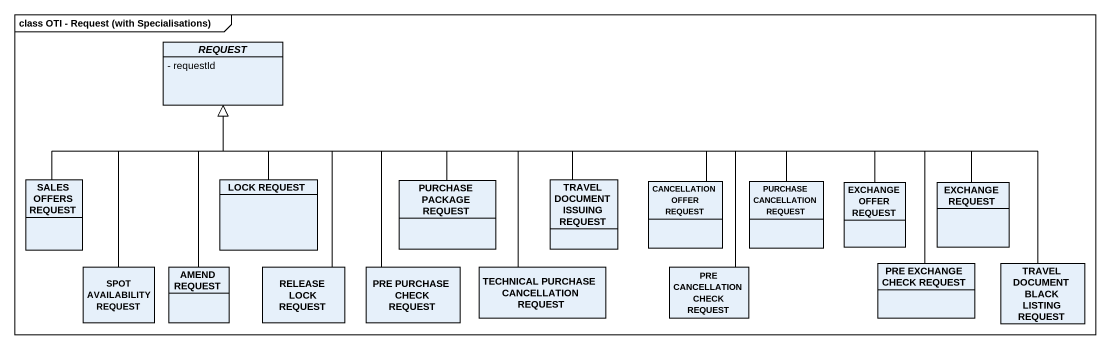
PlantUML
@startuml
mainframe class OTI - Request (with Specialisations)
hide circle
hide empty members
skinparam classAttributeIconSize 0
abstract class REQUEST {
  - requestId
}
class "SALES OFFERS REQUEST" as SALES_OFFERS_REQUEST
class "LOCK REQUEST" as LOCK_REQUEST
class "PURCHASE PACKAGE REQUEST" as PURCHASE_PACKAGE_REQUEST
class "TRAVEL DOCUMENT ISSUING REQUEST" as TRAVEL_DOCUMENT_ISSUING
class "CANCELLATION OFFER REQUEST" as CANCELLATION_OFFER_REQUEST
class "PURCHASE CANCELLATION REQUEST" as PURCHASE_CANCELLATION
class "EXCHANGE OFFER REQUEST" as EXCHANGE_OFFER_REQUEST
class "EXCHANGE REQUEST" as EXCHANGE_REQUEST
class "SPOT AVAILABILITY REQUEST" as SPOT_AVAILABILITY_REQUEST
class "AMEND REQUEST" as AMEND_REQUEST
class "RELEASE LOCK REQUEST" as RELEASE_LOCK_REQUEST
class "PRE PURCHASE CHECK REQUEST" as PRE_PURCHASE_CHECK_REQUEST
class "TECHNICAL PURCHASE CANCELLATION REQUEST" as TECHNICAL_PURCHASE
class "PRE CANCELLATION CHECK REQUEST" as PRE_CANCELLATION_CHECK
class "PRE EXCHANGE CHECK REQUEST" as PRE_EXCHANGE_CHECK_REQUEST
class "TRAVEL DOCUMENT BLACK LISTING REQUEST" as TRAVEL_DOCUMENT_BLACK
SALES_OFFERS_REQUEST -up-|> REQUEST
LOCK_REQUEST -up-|> REQUEST
PURCHASE_PACKAGE_REQUEST -up-|> REQUEST
TRAVEL_DOCUMENT_ISSUING -left-|> REQUEST
CANCELLATION_OFFER_REQUEST -left-|> REQUEST
PURCHASE_CANCELLATION -left-|> REQUEST
EXCHANGE_OFFER_REQUEST -left-|> REQUEST
EXCHANGE_REQUEST -left-|> REQUEST
SPOT_AVAILABILITY_REQUEST -up-|> REQUEST
AMEND_REQUEST -up-|> REQUEST
RELEASE_LOCK_REQUEST -up-|> REQUEST
PRE_PURCHASE_CHECK_REQUEST -up-|> REQUEST
TECHNICAL_PURCHASE -up-|> REQUEST
PRE_CANCELLATION_CHECK -left-|> REQUEST
PRE_EXCHANGE_CHECK_REQUEST -left-|> REQUEST
TRAVEL_DOCUMENT_BLACK -left-|> REQUEST
@enduml
